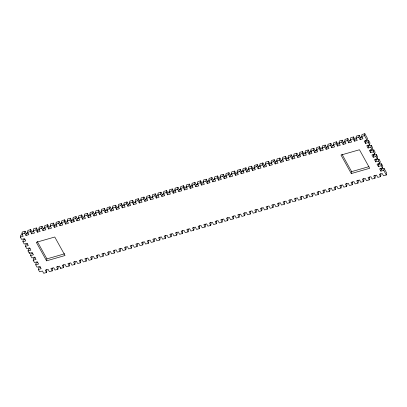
<?xml version="1.0" encoding="UTF-8"?>
<svg xmlns="http://www.w3.org/2000/svg" width="407" height="407" viewBox="0 0 407 407"><rect width="100%" height="100%" fill="white"/><g stroke="black" fill="none" stroke-linecap="round" stroke-linejoin="round"><path stroke-width="0.61" d="M46.373 269.632L46.886 270.558L46.54 272.497L43.712 273.311L42.43 270.996L39.596 271.81L38.314 269.495L41.143 268.681L39.861 266.366L37.032 267.18L35.745 264.865L38.579 264.051L37.296 261.737L34.463 262.551L33.181 260.236L36.014 259.422L34.727 257.107L31.899 257.921L30.617 255.606L33.445 254.792L32.163 252.477L29.329 253.291L28.047 250.977L30.881 250.163L29.599 247.848L26.765 248.662L25.483 246.347L28.312 245.533L27.03 243.218L24.201 244.032L22.914 241.717L25.748 240.903L24.466 238.588L21.632 239.402L20.35 237.088L20.696 235.149L22.395 234.661M20.35 237.088L23.184 236.274L21.897 233.964L22.243 232.021L25.076 231.207L26.358 233.521L26.012 235.465L28.846 234.651L27.559 232.336L27.905 230.398L30.739 229.584L32.021 231.898L31.675 233.837L34.509 233.028L33.221 230.713L33.567 228.77L36.401 227.961L37.683 230.27L37.337 232.214L40.171 231.4L38.889 229.085L39.23 227.147L42.063 226.333L43.346 228.648L43 230.586L45.833 229.777L44.551 227.462L44.892 225.519L47.726 224.71L49.008 227.025L48.662 228.963L51.496 228.149L50.214 225.834L50.554 223.896L53.388 223.082L54.67 225.397L54.324 227.335L57.158 226.526L55.876 224.211L56.222 222.268L59.051 221.459L60.333 223.774L59.987 225.712L62.82 224.898L61.538 222.583L61.884 220.645L64.713 219.831L65.995 222.146L65.654 224.084L68.483 223.275L67.201 220.96L67.547 219.017L70.375 218.208L71.657 220.523L71.317 222.461L74.145 221.647L74.318 220.68M22.914 241.717L23.26 239.779L24.959 239.291M26.012 235.465L24.73 233.15L25.076 231.207M25.483 246.347L25.829 244.409L27.528 243.92M31.675 233.837L30.393 231.522L30.739 229.584M28.047 250.977L28.393 249.038L30.093 248.55M29.329 253.291L29.502 252.32M30.617 255.606L30.957 253.668L32.657 253.179M37.337 232.214L36.055 229.899L36.401 227.961M33.181 260.236L33.527 258.297L35.226 257.809M43 230.586L41.718 228.271L42.063 226.333M35.745 264.865L36.091 262.927L37.79 262.439M38.314 269.495L38.66 267.557L40.359 267.068M48.662 228.963L47.38 226.648L47.726 224.71M46.566 260.826L36.304 242.307L54.767 237.011L65.028 255.525L46.566 260.826L46.912 258.888L37.251 241.458M54.324 227.335L53.042 225.02L53.388 223.082M59.987 225.712L58.705 223.397L59.051 221.459M46.54 272.497L45.258 270.182L48.092 269.373L49.374 271.688L52.203 270.874L52.549 268.935L52.035 268.01M65.654 224.084L64.367 221.769L64.713 219.831M52.203 270.874L50.921 268.559L53.755 267.745L55.037 270.06L57.865 269.251L58.211 267.307L57.697 266.382M63.36 264.759L63.874 265.685L63.528 267.623L60.699 268.437L60.872 267.465M71.317 222.461L70.029 220.146L70.375 218.208M74.145 221.647L72.863 219.332L73.209 217.394L76.038 216.58L77.32 218.895L76.979 220.833L79.808 220.024L78.526 217.709L78.872 215.766L81.7 214.957L82.987 217.272L82.641 219.21L85.47 218.396L84.188 216.081L84.534 214.143L87.363 213.329L88.65 215.644L88.304 217.587L91.132 216.773L89.85 214.458L90.196 212.515L93.025 211.706L94.312 214.021L93.966 215.959L96.795 215.145L95.513 212.83L95.859 210.892L98.692 210.078L99.974 212.393L99.629 214.336L102.457 213.522L101.175 211.208L101.521 209.269L104.355 208.455L105.637 210.77L105.291 212.708L108.125 211.894L106.838 209.58L107.183 207.641L110.017 206.827L111.299 209.142L110.953 211.085L113.787 210.271L112.5 207.957L112.846 206.018L115.68 205.204L116.962 207.519L116.616 209.457L119.449 208.643L118.162 206.329L118.508 204.39L121.342 203.576L122.624 205.891L122.278 207.835L125.112 207.021L123.83 204.706L124.171 202.767L127.004 201.953L128.286 204.268L127.94 206.207L130.774 205.393L129.492 203.078L129.833 201.139L132.667 200.325L133.949 202.64L133.603 204.584L136.437 203.77L135.155 201.455L135.495 199.516L138.329 198.702L139.611 201.017L139.265 202.956L142.099 202.142L140.817 199.827L141.158 197.888L143.992 197.074L145.274 199.389L144.928 201.333L147.761 200.519L146.479 198.204L146.825 196.266L149.654 195.452L150.936 197.766L150.595 199.705L153.424 198.896L152.142 196.581L152.488 194.638L155.316 193.824L156.598 196.138L156.257 198.082L159.086 197.268L157.804 194.953L158.15 193.015L160.979 192.201L162.261 194.515L161.92 196.454L164.749 195.645L163.466 193.33L163.812 191.387L166.641 190.578L167.923 192.893L167.582 194.831L170.411 194.017L169.129 191.702L169.475 189.764L172.303 188.95L173.591 191.265L173.245 193.203L176.073 192.394L174.791 190.079L175.137 188.136L177.966 187.327L179.253 189.642L178.907 191.58L181.736 190.766L180.454 188.451L180.8 186.513L183.628 185.699L184.915 188.014L184.569 189.952L187.398 189.143L186.116 186.828L186.462 184.885L189.296 184.076L190.578 186.391L190.232 188.329L193.066 187.515L191.778 185.2L192.124 183.262L194.958 182.448L196.24 184.763L195.894 186.701L198.728 185.892L197.441 183.577L197.787 181.634L200.62 180.825L201.903 183.14L201.557 185.078L204.39 184.264L203.103 181.949L203.449 180.011L206.283 179.197L207.565 181.512L207.219 183.45L210.053 182.641L208.771 180.326L209.112 178.383L211.945 177.574L213.227 179.889L212.881 181.827L215.715 181.013L214.433 178.698L214.774 176.76L217.608 175.946L218.89 178.261L218.544 180.204L221.377 179.39L220.095 177.076L220.436 175.132L223.27 174.323L224.552 176.638L224.206 178.576L227.04 177.762L225.758 175.448L226.099 173.509L228.932 172.695L230.214 175.01L229.869 176.953L232.702 176.139L231.42 173.825L231.766 171.886L234.595 171.072L235.877 173.387L235.536 175.325L238.365 174.511L237.083 172.197L237.429 170.258L240.257 169.444L241.539 171.759L241.198 173.703L244.027 172.889L242.745 170.574L243.091 168.635L245.92 167.821L247.202 170.136L246.861 172.075L249.689 171.261L248.407 168.946L248.753 167.007L251.582 166.193L252.864 168.508L252.523 170.452L255.352 169.638L254.07 167.323L254.416 165.384L257.244 164.57L258.531 166.885L258.186 168.824L261.014 168.01L259.732 165.695L260.078 163.756L262.907 162.942L264.194 165.257L263.848 167.201L266.677 166.387L265.395 164.072L265.74 162.134L268.569 161.32L269.856 163.634L269.51 165.573L272.339 164.759L271.057 162.449L271.403 160.506L274.237 159.692L275.519 162.006L275.173 163.95L278.001 163.136L276.719 160.821L277.065 158.883L279.899 158.069L281.181 160.383L280.835 162.322L283.669 161.513L282.382 159.198L282.728 157.255L285.561 156.441L286.843 158.755L286.497 160.699L289.331 159.885L288.044 157.57L288.39 155.632L291.224 154.818L292.506 157.133L292.16 159.071L294.994 158.262L293.706 155.947L294.052 154.004L296.886 153.195L298.168 155.51L297.822 157.448L300.656 156.634L299.374 154.319L299.715 152.381L302.549 151.567L303.831 153.882L303.485 155.82L306.318 155.011L305.036 152.696L305.377 150.753L308.211 149.944L309.493 152.259L309.147 154.197L311.981 153.383L310.699 151.068L311.04 149.13L313.873 148.316L315.155 150.631L314.809 152.569L317.643 151.76L316.361 149.445L316.707 147.502L319.536 146.693L320.818 149.008L320.472 150.946L323.306 150.132L322.023 147.817L322.369 145.879L325.198 145.065L326.48 147.38L326.139 149.318L328.968 148.509L327.686 146.194L328.032 144.251L330.86 143.442L332.143 145.757L331.802 147.695L334.63 146.881L333.348 144.566L333.694 142.628L336.523 141.814L337.805 144.129L337.464 146.067L340.293 145.258L339.011 142.943L339.357 141L342.185 140.191L343.472 142.506L343.126 144.444L345.955 143.63L344.673 141.315L345.019 139.377L347.848 138.563L349.135 140.878L348.789 142.821L351.617 142.007L350.335 139.693L350.681 137.749L353.51 136.94L354.797 139.255L354.451 141.193L357.28 140.379L355.998 138.065L356.344 136.126L359.178 135.312L360.46 137.627L360.114 139.57L362.942 138.756L361.66 136.442L362.006 134.503L364.84 133.689L367.404 138.319L367.058 140.257L364.229 141.071L365.511 143.386L368.34 142.572L368.686 140.634L365.857 141.443L365.511 143.386M76.979 220.833L75.692 218.518L76.038 216.58M63.528 267.623L62.246 265.308L65.079 264.494L66.361 266.809L69.195 266L69.536 264.057L69.022 263.131M82.641 219.21L81.359 216.895L81.7 214.957M69.195 266L67.908 263.685L70.742 262.871L72.024 265.186L74.857 264.372L75.198 262.434L74.685 261.508M88.304 217.587L87.022 215.272L87.363 213.329M74.857 264.372L73.57 262.057L76.404 261.243L77.686 263.558L80.52 262.749L80.861 260.806L80.352 259.88M93.966 215.959L92.684 213.644L93.025 211.706M80.52 262.749L79.233 260.434L82.066 259.62L83.349 261.935L86.182 261.121L86.528 259.183L86.014 258.257M99.629 214.336L98.346 212.022L98.692 210.078M86.182 261.121L84.9 258.806L87.729 257.992L89.011 260.307L91.845 259.498L92.191 257.555L91.677 256.629M105.291 212.708L104.009 210.394L104.355 208.455M91.845 259.498L90.563 257.183L93.391 256.369L94.673 258.684L97.507 257.87L97.853 255.932L97.339 255.006M110.953 211.085L109.671 208.771L110.017 206.827M97.507 257.87L96.225 255.555L99.054 254.741L100.336 257.056L103.169 256.247L103.515 254.304L103.002 253.378M116.616 209.457L115.334 207.143L115.68 205.204M103.169 256.247L101.887 253.932L104.716 253.118L105.998 255.433L108.832 254.619L109.178 252.681L108.664 251.755M122.278 207.835L120.996 205.52L121.342 203.576M108.832 254.619L107.55 252.304L110.378 251.49L111.666 253.805L114.494 252.996L114.84 251.053L114.326 250.127M127.94 206.207L126.658 203.892L127.004 201.953M114.494 252.996L113.212 250.681L116.041 249.867L117.328 252.182L120.157 251.368L120.503 249.43L119.989 248.504M133.603 204.584L132.321 202.269L132.667 200.325M120.157 251.368L118.875 249.053L121.703 248.245L122.99 250.559L125.819 249.745L126.165 247.802L125.651 246.876M139.265 202.956L137.983 200.641L138.329 198.702M125.819 249.745L124.537 247.431L127.371 246.617L128.653 248.931L131.481 248.117L131.827 246.179L131.313 245.253M144.928 201.333L143.646 199.018L143.992 197.074M131.481 248.117L130.199 245.803L133.033 244.994L134.315 247.308L137.144 246.494L137.49 244.551L136.976 243.63M150.595 199.705L149.308 197.39L149.654 195.452M137.144 246.494L135.862 244.18L138.695 243.366L139.977 245.68L142.806 244.866L143.152 242.928L142.638 242.002M156.257 198.082L154.97 195.767L155.316 193.824M142.806 244.866L141.524 242.552L144.358 241.743L145.64 244.058L148.469 243.244L148.814 241.305L148.301 240.379M161.92 196.454L160.633 194.139L160.979 192.201M148.469 243.244L147.186 240.929L150.02 240.115L151.302 242.43L154.136 241.616L154.477 239.677L153.963 238.751M167.582 194.831L166.3 192.516L166.641 190.578M154.136 241.616L152.849 239.301L155.683 238.492L156.965 240.807L159.798 239.993L160.139 238.054L159.625 237.128M173.245 193.203L171.963 190.888L172.303 188.95M159.798 239.993L158.511 237.678L161.345 236.864L162.627 239.179L165.461 238.365L165.802 236.426L165.293 235.5M178.907 191.58L177.625 189.265L177.966 187.327M165.461 238.365L164.174 236.05L167.007 235.241L168.289 237.556L171.123 236.742L171.464 234.803L170.955 233.877M184.569 189.952L183.287 187.637L183.628 185.699M171.123 236.742L169.841 234.427L172.67 233.613L173.952 235.928L176.786 235.114L177.131 233.175L176.618 232.249M190.232 188.329L188.95 186.014L189.296 184.076M176.786 235.114L175.503 232.799L178.332 231.99L179.614 234.305L182.448 233.491L182.794 231.552L182.28 230.627M195.894 186.701L194.612 184.386L194.958 182.448M182.448 233.491L181.166 231.176L183.995 230.362L185.277 232.677L188.11 231.868L188.456 229.924L187.942 228.999M201.557 185.078L200.275 182.763L200.62 180.825M188.11 231.868L186.828 229.553L189.657 228.739L190.939 231.054L193.773 230.24L194.119 228.302L193.605 227.376M207.219 183.45L205.937 181.135L206.283 179.197M193.773 230.24L192.491 227.925L195.319 227.111L196.606 229.426L199.435 228.617L199.781 226.674L199.267 225.748M212.881 181.827L211.599 179.512L211.945 177.574M199.435 228.617L198.153 226.302L200.982 225.488L202.269 227.803L205.097 226.989L205.443 225.051L204.93 224.125M218.544 180.204L217.262 177.89L217.608 175.946M205.097 226.989L203.815 224.674L206.644 223.86L207.931 226.175L210.76 225.366L211.106 223.423L210.592 222.497M224.206 178.576L222.924 176.262L223.27 174.323M210.76 225.366L209.478 223.051L212.312 222.237L213.594 224.552L216.422 223.738L216.768 221.8L216.254 220.874M229.869 176.953L228.586 174.639L228.932 172.695M216.422 223.738L215.14 221.423L217.974 220.609L219.256 222.924L222.085 222.115L222.431 220.172L221.917 219.246M235.536 175.325L234.249 173.011L234.595 171.072M222.085 222.115L220.803 219.8L223.636 218.986L224.918 221.301L227.747 220.487L228.093 218.549L227.579 217.623M241.198 173.703L239.911 171.388L240.257 169.444M227.747 220.487L226.465 218.172L229.299 217.358L230.581 219.673L233.409 218.864L233.755 216.921L233.242 215.995M246.861 172.075L245.574 169.76L245.92 167.821M233.409 218.864L232.127 216.549L234.961 215.735L236.243 218.05L239.077 217.236L239.418 215.298L238.904 214.372M252.523 170.452L251.236 168.137L251.582 166.193M239.077 217.236L237.79 214.921L240.623 214.107L241.906 216.422L244.739 215.613L245.08 213.67L244.566 212.744M258.186 168.824L256.903 166.509L257.244 164.57M244.739 215.613L243.452 213.299L246.286 212.485L247.568 214.799L250.402 213.985L250.743 212.047L250.234 211.121M263.848 167.201L262.566 164.886L262.907 162.942M250.402 213.985L249.115 211.671L251.948 210.862L253.23 213.176L256.064 212.362L256.405 210.419L255.896 209.493M269.51 165.573L268.228 163.258L268.569 161.32M256.064 212.362L254.782 210.048L257.611 209.234L258.893 211.548L261.726 210.734L262.072 208.796L261.559 207.87M275.173 163.95L273.891 161.635L274.237 159.692M261.726 210.734L260.444 208.42L263.273 207.611L264.555 209.926L267.389 209.112L267.735 207.173L267.221 206.247M280.835 162.322L279.553 160.007L279.899 158.069M267.389 209.112L266.107 206.797L268.935 205.983L270.217 208.298L273.051 207.484L273.397 205.545L272.883 204.619M286.497 160.699L285.215 158.384L285.561 156.441M273.051 207.484L271.769 205.169L274.598 204.36L275.88 206.675L278.714 205.861L279.06 203.922L278.546 202.996M292.16 159.071L290.878 156.756L291.224 154.818M278.714 205.861L277.432 203.546L280.26 202.732L281.547 205.047L284.376 204.233L284.722 202.294L284.208 201.368M297.822 157.448L296.54 155.133L296.886 153.195M284.376 204.233L283.094 201.918L285.923 201.109L287.21 203.424L290.038 202.61L290.384 200.671L289.87 199.745M303.485 155.82L302.203 153.505L302.549 151.567M290.038 202.61L288.756 200.295L291.585 199.481L292.872 201.796L295.701 200.982L296.047 199.043L295.533 198.117M309.147 154.197L307.865 151.882L308.211 149.944M295.701 200.982L294.419 198.667L297.247 197.858L298.534 200.173L301.363 199.359L301.709 197.42L301.195 196.495M314.809 152.569L313.527 150.254L313.873 148.316M301.363 199.359L300.081 197.044L302.915 196.23L304.197 198.545L307.026 197.731L307.371 195.792L306.858 194.867M320.472 150.946L319.19 148.631L319.536 146.693M307.026 197.731L305.743 195.421L308.577 194.607L309.859 196.922L312.688 196.108L313.034 194.17L312.52 193.244M326.139 149.318L324.852 147.003L325.198 145.065M312.688 196.108L311.406 193.793L314.24 192.979L315.522 195.294L318.35 194.485L318.696 192.542L318.182 191.616M331.802 147.695L330.515 145.38L330.86 143.442M318.35 194.485L317.068 192.17L319.902 191.356L321.184 193.671L324.013 192.857L324.359 190.919L323.845 189.993M337.464 146.067L336.177 143.757L336.523 141.814M324.013 192.857L322.731 190.542L325.564 189.728L326.846 192.043L329.68 191.234L330.021 189.291L329.507 188.365M343.126 144.444L341.844 142.129L342.185 140.191M329.68 191.234L328.393 188.919L331.227 188.105L332.509 190.42L335.343 189.606L335.683 187.668L335.175 186.742M348.789 142.821L347.507 140.507L347.848 138.563M335.343 189.606L334.055 187.291L336.889 186.477L338.171 188.792L341.005 187.983L341.346 186.04L340.837 185.114M354.451 141.193L353.169 138.879L353.51 136.94M341.005 187.983L339.718 185.668L342.552 184.854L343.834 187.169L346.667 186.355L347.013 184.417L346.499 183.491M351.266 173.57L341 155.052L359.462 149.756L369.724 168.269L351.266 173.57L351.607 171.632L341.951 154.202M360.114 139.57L358.832 137.256L359.178 135.312M346.667 186.355L345.385 184.04L348.214 183.226L349.496 185.541L352.33 184.732L352.676 182.789L352.162 181.863M367.058 140.257L364.494 135.628L364.84 133.689M352.33 184.732L351.048 182.417L353.876 181.603L355.158 183.918L357.992 183.104L358.338 181.166L357.824 180.24M368.421 146.072L371.255 145.263L370.909 147.202L368.076 148.016L368.421 146.072L367.908 145.146M368.076 148.016L366.793 145.701L369.627 144.887L369.968 142.949L368.686 140.634M357.992 183.104L356.71 180.789L359.539 179.975L360.821 182.29L363.654 181.481L364 179.538L363.487 178.612M370.986 150.702L373.819 149.893L373.473 151.831L370.645 152.645L370.986 150.702L370.477 149.776M370.645 152.645L369.358 150.331L372.191 149.517L372.537 147.578L371.255 145.263M373.555 155.332L376.383 154.523L376.043 156.461L373.209 157.275L373.555 155.332L373.041 154.406M363.654 181.481L362.372 179.166L365.201 178.352L366.483 180.667L369.317 179.853L369.663 177.915L369.149 176.989M373.209 157.275L371.927 154.96L374.755 154.146L375.101 152.208L373.819 149.893M376.119 159.961L378.953 159.152L378.607 161.091L375.773 161.905L376.119 159.961L375.605 159.035M375.773 161.905L374.491 159.59L377.325 158.776L377.671 156.837L376.383 154.523M369.317 179.853L368.035 177.538L370.863 176.73L372.151 179.039L374.979 178.23L375.325 176.287L374.811 175.361M378.688 164.591L381.517 163.782L381.171 165.72L378.342 166.534L378.688 164.591L378.174 163.665M378.342 166.534L377.06 164.219L379.889 163.405L380.235 161.467L378.953 159.152M381.252 169.22L384.086 168.412L383.74 170.35L380.906 171.164L381.252 169.22L380.738 168.295M374.979 178.23L373.697 175.916L376.526 175.102L377.813 177.416L380.642 176.602L380.988 174.664L380.474 173.738M380.906 171.164L379.624 168.849L382.458 168.035L382.799 166.097L381.517 163.782M380.642 176.602L379.36 174.288L382.188 173.479L383.475 175.793L386.304 174.979L386.65 173.036L384.086 168.412M21.897 233.964L24.73 233.15M27.559 232.336L30.393 231.522M33.221 230.713L36.055 229.899M38.889 229.085L41.718 228.271M44.551 227.462L47.38 226.648M50.214 225.834L53.042 225.02M55.876 224.211L58.705 223.397M61.538 222.583L64.367 221.769M67.201 220.96L70.029 220.146M72.863 219.332L75.692 218.518M78.526 217.709L81.359 216.895M84.188 216.081L87.022 215.272M89.85 214.458L92.684 213.644M95.513 212.83L98.346 212.022M101.175 211.208L104.009 210.394M106.838 209.58L109.671 208.771M112.5 207.957L115.334 207.143M118.162 206.329L120.996 205.52M123.83 204.706L126.658 203.892M129.492 203.078L132.321 202.269M135.155 201.455L137.983 200.641M140.817 199.827L143.646 199.018M146.479 198.204L149.308 197.39M152.142 196.581L154.97 195.767M157.804 194.953L160.633 194.139M163.466 193.33L166.3 192.516M169.129 191.702L171.963 190.888M174.791 190.079L177.625 189.265M180.454 188.451L183.287 187.637M186.116 186.828L188.95 186.014M191.778 185.2L194.612 184.386M197.441 183.577L200.275 182.763M203.103 181.949L205.937 181.135M208.771 180.326L211.599 179.512M214.433 178.698L217.262 177.89M220.095 177.076L222.924 176.262M225.758 175.448L228.586 174.639M231.42 173.825L234.249 173.011M237.083 172.197L239.911 171.388M242.745 170.574L245.574 169.76M248.407 168.946L251.236 168.137M254.07 167.323L256.903 166.509M259.732 165.695L262.566 164.886M265.395 164.072L268.228 163.258M271.057 162.449L273.891 161.635M276.719 160.821L279.553 160.007M282.382 159.198L285.215 158.384M288.044 157.57L290.878 156.756M293.706 155.947L296.54 155.133M299.374 154.319L302.203 153.505M305.036 152.696L307.865 151.882M310.699 151.068L313.527 150.254M316.361 149.445L319.19 148.631M322.023 147.817L324.852 147.003M327.686 146.194L330.515 145.38M333.348 144.566L336.177 143.757M339.011 142.943L341.844 142.129M344.673 141.315L347.507 140.507M350.335 139.693L353.169 138.879M355.998 138.065L358.832 137.256M361.66 136.442L364.494 135.628M26.358 233.521L28.058 233.038M32.021 231.898L33.72 231.41M37.683 230.27L39.382 229.787M43.346 228.648L45.045 228.159M49.008 227.025L50.707 226.536M54.67 225.397L56.37 224.908M60.333 223.774L62.032 223.285M65.995 222.146L67.694 221.657M71.657 220.523L73.357 220.034M77.32 218.895L79.019 218.406M82.987 217.272L84.681 216.783M88.65 215.644L90.344 215.155M94.312 214.021L96.011 213.533M99.974 212.393L101.674 211.905M105.637 210.77L107.336 210.282M111.299 209.142L112.998 208.654M116.962 207.519L118.661 207.031M122.624 205.891L124.323 205.403M128.286 204.268L129.986 203.78M133.949 202.64L135.648 202.157M139.611 201.017L141.31 200.529M145.274 199.389L146.973 198.906M150.936 197.766L152.635 197.278M156.598 196.138L158.298 195.655M162.261 194.515L163.96 194.027M167.923 192.893L170.192 192.241M173.591 191.265L175.855 190.613M179.253 189.642L181.517 188.99M184.915 188.014L187.179 187.362M190.578 186.391L192.842 185.74M196.24 184.763L197.939 184.274M201.903 183.14L203.602 182.651M207.565 181.512L209.264 181.023M213.227 179.889L214.927 179.401M218.89 178.261L220.589 177.773M224.552 176.638L226.251 176.15M230.214 175.01L231.914 174.522M235.877 173.387L238.146 172.736M241.539 171.759L243.808 171.113M247.202 170.136L249.471 169.485M252.864 168.508L255.133 167.862M258.531 166.885L260.226 166.397M264.194 165.257L265.893 164.774M269.856 163.634L271.555 163.146M275.519 162.006L277.218 161.523M281.181 160.383L282.88 159.895M286.843 158.755L288.543 158.272M292.506 157.133L294.205 156.644M298.168 155.51L300.432 154.858M303.831 153.882L306.095 153.23M309.493 152.259L311.757 151.608M315.155 150.631L317.419 149.98M320.818 149.008L322.517 148.519M326.48 147.38L328.179 146.891M332.143 145.757L333.842 145.268M337.805 144.129L339.504 143.64M343.472 142.506L345.167 142.018M349.135 140.878L350.834 140.39M354.797 139.255L356.496 138.767M360.46 137.627L362.159 137.139M46.912 258.888L64.779 253.759M351.607 171.632L368.879 166.672M368.34 142.572L369.627 144.887M370.909 147.202L372.191 149.517M373.473 151.831L374.755 154.146M376.043 156.461L377.325 158.776M378.607 161.091L379.889 163.405M381.171 165.72L382.458 168.035M383.74 170.35L386.304 174.979M365.344 140.517L365.857 141.443M60.699 268.437L59.417 266.122L56.583 266.936L57.865 269.251"/></g></svg>
